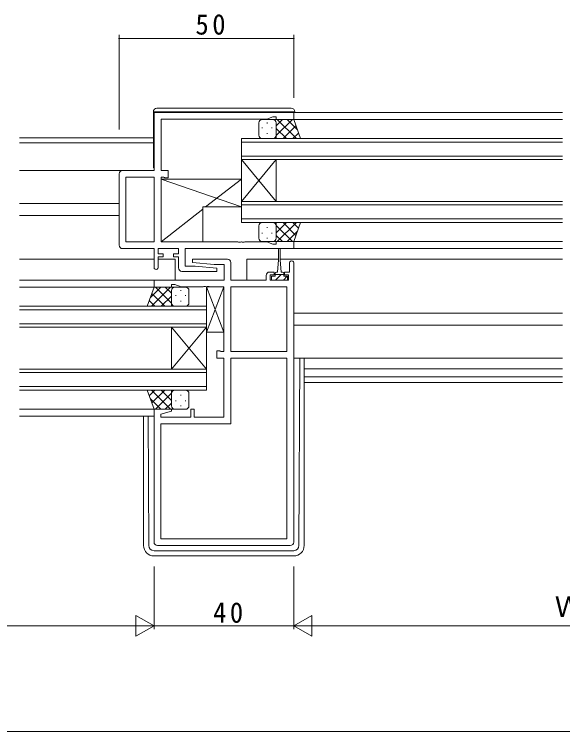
# Model space of a CAD drawing. Units: millimetres, scale not verified. Extents: x -841 to 292, y -594 to 212.
# Drawn here: x -215.5 to -58.5, y -408 to -202.6 of the extents above; entities that cross this region are included whole.
import ezdxf
from ezdxf.enums import TextEntityAlignment as Align

# ---------------------------------------------------------------- set-up
doc = ezdxf.new("R2010")
doc.units = ezdxf.units.MM
doc.header["$LTSCALE"] = 2
for name, color, linetype, lineweight in [('0-3_YKK_11', 7, 'Continuous', 9), ('0-4_YKK_12', 2, 'Continuous', 9), ('0-5_YKK_13', 4, 'Continuous', 9), ('0-6_YKK_D', 6, 'Continuous', 9)]:
    doc.layers.add(name, color=color, linetype=linetype, lineweight=lineweight)
doc.styles.add('ＭＳ ゴシック', font='')
doc.styles.get('ＭＳ ゴシック').set_extended_font_data('MS Gothic')

msp = doc.modelspace()

# ---------------------------------------------------------------- linework, layer by layer
at = {"layer": '0-3_YKK_11'}
for p, q in [((-135.536, -230.684), (-175.536, -230.684)), ((-175.536, -230.684), (-175.536, -247.284)), ((-173.536, -232.614), (-143.267, -232.614)), ((-173.536, -247.284), (-173.536, -232.614)), ((-185.536, -248.284), (-185.536, -268.684)), ((-175.536, -247.284), (-184.536, -247.284)), ((-171.536, -247.284), (-173.536, -247.284)), ((-171.536, -249.384), (-171.536, -247.284)), ((-175.536, -249.214), (-183.606, -249.214)), ((-183.606, -249.214), (-183.606, -267.754)), ((-183.606, -249.214), (-183.606, -267.754)), ((-175.536, -267.754), (-175.536, -249.214)), ((-173.536, -267.754), (-173.536, -249.214)), ((-172.409, -249.384), (-171.536, -249.384)), ((-183.606, -267.754), (-175.536, -267.754)), ((-151.494, -267.754), (-173.536, -267.754)), ((-143.267, -267.754), (-149.578, -267.754)), ((-184.536, -269.684), (-175.536, -269.684)), ((-175.536, -269.684), (-175.536, -275.084)), ((-174.336, -269.684), (-168.536, -269.684)), ((-174.336, -271.184), (-174.336, -269.684)), ((-168.536, -269.684), (-168.536, -271.184)), ((-166.606, -274.684), (-166.606, -269.684)), ((-166.606, -269.684), (-135.536, -269.684)), ((-164.556, -273.64), (-164.514, -272.684)), ((-164.514, -272.684), (-154.536, -272.684)), ((-163.729, -274.684), (-166.606, -274.684)), ((-158.343, -274.184), (-164.556, -273.64)), ((-157.516, -275.227), (-163.729, -274.684)), ((-155.466, -274.184), (-158.343, -274.184)), ((-155.466, -278.684), (-155.466, -274.184)), ((-153.536, -273.684), (-153.536, -278.684)), ((-136.736, -276.384), (-136.736, -273.784)), ((-135.536, -273.784), (-135.536, -353.684)), ((-167.536, -276.184), (-157.558, -276.184)), ((-157.558, -276.184), (-157.516, -275.227)), ((-175.536, -280.684), (-175.536, -278.684)), ((-175.536, -278.684), (-155.466, -278.684)), ((-153.536, -278.684), (-143.436, -278.684)), ((-143.436, -278.684), (-143.436, -277.384)), ((-170.536, -280.684), (-175.536, -280.684)), ((-161.494, -280.614), (-167.805, -280.614)), ((-155.536, -299.154), (-155.536, -280.614)), ((-153.536, -280.614), (-137.466, -280.614)), ((-153.536, -299.154), (-153.536, -280.614)), ((-137.466, -280.614), (-137.466, -299.154)), ((-137.466, -280.614), (-137.466, -299.154)), ((-137.466, -299.154), (-153.536, -299.154)), ((-155.536, -317.954), (-155.536, -301.084)), ((-153.536, -301.084), (-137.466, -301.084)), ((-153.536, -319.884), (-153.536, -301.084)), ((-137.466, -301.084), (-137.466, -352.754)), ((-137.466, -301.084), (-137.466, -352.754)), ((-175.536, -315.684), (-170.575, -315.684)), ((-175.536, -353.684), (-175.536, -315.684)), ((-170.507, -316.206), (-173.606, -317.036)), ((-170.575, -315.684), (-170.507, -316.206)), ((-173.606, -317.036), (-173.606, -317.954)), ((-173.606, -317.954), (-165.036, -317.954)), ((-164.036, -317.954), (-155.536, -317.954)), ((-173.606, -319.884), (-153.536, -319.884)), ((-173.606, -352.754), (-173.606, -319.884)), ((-137.466, -352.754), (-173.606, -352.754)), ((-136.536, -354.684), (-174.536, -354.684))]:
    msp.add_line(p, q, dxfattribs=at)
for points in [[(-143.267, -232.614), (-141.536, -231.984), (-140.536, -231.984), (-140.536, -232.684), (-135.536, -232.684), (-135.536, -230.684)], [(-173.536, -249.214), (-172.736, -249.214), (-172.572, -249.299), (-172.409, -249.384)], [(-149.578, -267.754), (-149.761, -267.874), (-150.311, -267.874), (-150.494, -267.754), (-150.578, -267.754), (-150.761, -267.874), (-151.311, -267.874), (-151.494, -267.754)], [(-135.536, -269.684), (-135.536, -267.684), (-140.536, -267.684), (-140.536, -268.384), (-141.536, -268.384), (-143.267, -267.754)], [(-174.336, -275.084), (-174.336, -271.984), (-172.936, -271.984), (-172.936, -271.184), (-174.336, -271.184)], [(-168.536, -271.184), (-169.936, -271.184), (-169.936, -271.984), (-168.536, -271.984), (-168.536, -275.184)], [(-142.436, -276.384), (-141.136, -276.384), (-141.136, -277.184), (-142.236, -277.184), (-142.236, -278.684), (-137.036, -278.684), (-137.036, -277.184), (-138.136, -277.184), (-138.136, -276.384), (-136.736, -276.384)], [(-167.805, -280.614), (-169.536, -279.984), (-170.536, -279.984), (-170.536, -280.684)], [(-155.536, -280.614), (-159.578, -280.614), (-159.761, -280.494), (-160.311, -280.494), (-160.494, -280.614), (-160.578, -280.614), (-160.761, -280.494), (-161.311, -280.494), (-161.494, -280.614)], [(-155.536, -301.084), (-157.536, -301.084), (-157.536, -298.984), (-156.736, -298.984), (-156.572, -299.069), (-156.409, -299.154), (-155.536, -299.154)], [(-165.036, -317.954), (-165.036, -315.684), (-164.036, -315.684), (-164.036, -317.954)]]:
    msp.add_lwpolyline(points, dxfattribs=at)
for centre, radius, start, end in [((-184.536, -248.284), 1, 90, 179.99998), ((-184.536, -268.684), 1, 180, 269.99998), ((-154.536, -273.684), 1, 0, 89.99998), ((-174.936, -275.084), 0.6, 179.99998, 0), ((-167.536, -275.184), 1, 180, 269.99998), ((-136.136, -273.784), 0.6, 359.99998, 180), ((-142.436, -277.384), 1, 90, 179.99998), ((-174.536, -353.684), 1, 180, 269.99998), ((-136.536, -353.684), 1, 270, 359.99998)]:
    msp.add_arc(centre, radius, start, end, dxfattribs=at)
at = {"layer": '0-4_YKK_12'}
for p, q in [((-58.536, -230.683), (-135.836, -230.684)), ((-58.536, -232.684), (-136.036, -232.684)), ((-175.736, -237.984), (-214.036, -237.984)), ((-150.535, -238.182), (-150.535, -244.182)), ((-58.536, -238.182), (-150.535, -238.182)), ((-175.736, -239.384), (-214.036, -239.384)), ((-150.535, -239.182), (-58.536, -239.182)), ((-58.536, -243.182), (-150.535, -243.182)), ((-150.535, -256.182), (-150.535, -244.182)), ((-150.535, -256.182), (-140.535, -244.182)), ((-150.535, -244.182), (-140.535, -256.182)), ((-150.535, -244.182), (-58.536, -244.182)), ((-140.535, -256.182), (-140.535, -244.182)), ((-175.836, -247.284), (-214.036, -247.284)), ((-58.536, -256.182), (-150.535, -256.182)), ((-150.535, -256.182), (-150.535, -262.182)), ((-185.536, -256.784), (-214.036, -256.784)), ((-150.535, -257.182), (-58.536, -257.182)), ((-185.536, -260.184), (-214.036, -260.184)), ((-58.536, -261.182), (-150.535, -261.182)), ((-150.535, -262.182), (-58.536, -262.182)), ((-58.536, -267.684), (-136.034, -267.684)), ((-58.536, -269.683), (-166.315, -269.684)), ((-129.85, -269.684), (-136.036, -269.684)), ((-121.536, -269.684), (-122.222, -269.684)), ((-175.536, -272.684), (-214.036, -272.684)), ((-169.466, -272.684), (-174.336, -272.684)), ((-169.466, -272.684), (-169.466, -278.576)), ((-148.966, -272.684), (-148.966, -278.576)), ((-139.886, -272.684), (-148.966, -272.684)), ((-58.536, -272.684), (-139.386, -272.684)), ((-175.236, -278.684), (-214.036, -278.684)), ((-175.036, -280.684), (-214.036, -280.684)), ((-214.036, -286.182), (-160.536, -286.182)), ((-160.536, -287.182), (-214.036, -287.182)), ((-160.536, -286.182), (-160.536, -292.182)), ((-58.536, -288.184), (-135.536, -288.184)), ((-214.036, -291.182), (-160.536, -291.182)), ((-58.536, -291.584), (-135.536, -291.584)), ((-160.536, -292.182), (-214.036, -292.182)), ((-170.536, -304.182), (-170.536, -292.182)), ((-160.536, -304.182), (-170.536, -292.182)), ((-160.536, -292.182), (-170.536, -304.182)), ((-160.536, -304.182), (-160.536, -292.182)), ((-214.036, -304.182), (-160.536, -304.182)), ((-160.536, -305.182), (-214.036, -305.182)), ((-160.536, -304.182), (-160.536, -310.182)), ((-58.536, -304.084), (-132.536, -304.084)), ((-58.536, -306.354), (-132.536, -306.354)), ((-58.536, -307.984), (-132.536, -307.984)), ((-214.036, -309.182), (-160.536, -309.182)), ((-160.536, -310.182), (-214.036, -310.182)), ((-175.036, -315.684), (-214.036, -315.684)), ((-175.536, -317.684), (-214.036, -317.684))]:
    msp.add_line(p, q, dxfattribs=at)
at = {"layer": '0-5_YKK_13'}
for p, q in [((-136.236, -229.484), (-174.736, -229.484)), ((-175.736, -246.284), (-175.736, -230.484)), ((-145.536, -237.185), (-145.536, -233.685)), ((-144.536, -232.685), (-141.536, -232.685)), ((-143.172, -233.605), (-143.172, -233.805)), ((-135.536, -232.685), (-141.536, -232.685)), ((-140.536, -237.305), (-135.916, -232.685)), ((-140.536, -234.476), (-138.744, -232.685)), ((-140.536, -233.685), (-140.536, -237.285)), ((-140.536, -234.085), (-140.536, -238.185)), ((-140.268, -232.685), (-134.768, -238.185)), ((-137.439, -232.685), (-134.478, -235.646)), ((-133.572, -238.185), (-135.536, -232.685)), ((-144.587, -235.02), (-144.587, -235.22)), ((-141.757, -235.02), (-141.757, -235.22)), ((-140.536, -235.245), (-137.596, -238.185)), ((-138.587, -238.185), (-134.892, -234.489)), ((-141.536, -238.185), (-144.536, -238.185)), ((-143.172, -236.635), (-143.172, -236.835)), ((-141.757, -238.185), (-133.572, -238.185)), ((-140.536, -238.073), (-140.424, -238.185)), ((-135.759, -238.185), (-134.147, -236.573)), ((-173.536, -249.754), (-150.536, -257.754)), ((-173.536, -249.754), (-150.536, -249.754)), ((-150.536, -249.754), (-160.758, -257.754)), ((-150.536, -249.754), (-150.536, -257.754)), ((-150.536, -257.754), (-161.536, -257.754)), ((-161.536, -257.754), (-161.536, -267.754)), ((-141.536, -262.184), (-144.536, -262.184)), ((-140.536, -262.295), (-140.424, -262.184)), ((-140.536, -265.123), (-137.596, -262.184)), ((-140.536, -266.284), (-140.536, -262.184)), ((-140.268, -267.684), (-134.768, -262.184)), ((-138.587, -262.184), (-134.892, -265.879)), ((-135.759, -262.184), (-134.147, -263.795)), ((-145.536, -263.183), (-145.536, -266.684)), ((-143.172, -263.734), (-143.172, -263.534)), ((-140.536, -263.063), (-135.916, -267.684)), ((-140.536, -266.684), (-140.536, -263.084)), ((-137.439, -267.684), (-134.478, -264.723)), ((-144.587, -265.349), (-144.587, -265.149)), ((-143.172, -266.764), (-143.172, -266.564)), ((-141.757, -265.349), (-141.757, -265.149)), ((-140.536, -265.892), (-138.744, -267.684)), ((-161.536, -267.754), (-173.536, -267.754)), ((-144.536, -267.684), (-141.536, -267.684)), ((-135.536, -267.684), (-141.536, -267.684)), ((-139.886, -272.884), (-139.886, -269.934)), ((-139.386, -269.934), (-139.386, -272.884)), ((-139.886, -272.884), (-140.136, -276.384)), ((-139.386, -272.884), (-139.136, -276.384)), ((-140.886, -276.784), (-140.886, -277.584)), ((-140.886, -277.084), (-138.386, -277.084)), ((-140.136, -276.384), (-140.486, -276.384)), ((-139.144, -277.084), (-139.636, -277.575)), ((-138.786, -276.384), (-139.136, -276.384)), ((-138.386, -277.584), (-138.386, -276.784)), ((-141.889, -277.584), (-141.936, -277.63)), ((-139.636, -277.575), (-140.744, -278.684)), ((-137.399, -277.584), (-138.499, -278.684)), ((-177.5, -286.185), (-175.536, -280.685)), ((-173.633, -280.685), (-176.593, -283.646)), ((-170.804, -280.685), (-176.304, -286.185)), ((-175.536, -280.685), (-169.536, -280.685)), ((-170.536, -285.305), (-175.156, -280.685)), ((-170.536, -282.477), (-172.328, -280.685)), ((-166.536, -280.685), (-169.536, -280.685)), ((-160.536, -280.614), (-155.536, -280.614)), ((-155.536, -293.614), (-160.536, -280.614)), ((-155.536, -280.614), (-155.536, -293.614)), ((-172.485, -286.185), (-176.18, -282.489)), ((-170.536, -283.245), (-173.476, -286.185)), ((-170.536, -281.685), (-170.536, -285.285)), ((-170.536, -282.085), (-170.536, -286.185)), ((-169.314, -283.02), (-169.314, -283.22)), ((-167.899, -281.605), (-167.899, -281.805)), ((-166.484, -283.02), (-166.484, -283.22)), ((-165.536, -285.185), (-165.536, -281.685)), ((-175.313, -286.185), (-176.925, -284.573)), ((-167.899, -284.635), (-167.899, -284.835)), ((-169.314, -286.185), (-177.5, -286.185)), ((-170.536, -286.073), (-170.647, -286.185)), ((-169.536, -286.185), (-166.536, -286.185)), ((-155.536, -293.614), (-160.536, -293.614)), ((-135.536, -301.084), (-58.536, -301.084)), ((-134.028, -354.689), (-133.746, -301.084)), ((-132.536, -301.084), (-132.536, -354.681)), ((-169.314, -310.184), (-177.5, -310.184)), ((-177.5, -310.184), (-175.536, -315.684)), ((-175.313, -310.184), (-176.925, -311.795)), ((-170.804, -315.684), (-176.304, -310.184)), ((-172.485, -310.184), (-176.18, -313.879)), ((-170.536, -311.063), (-175.156, -315.684)), ((-170.536, -313.123), (-173.476, -310.184)), ((-170.536, -310.295), (-170.647, -310.184)), ((-170.536, -314.284), (-170.536, -310.184)), ((-170.536, -314.684), (-170.536, -311.084)), ((-169.536, -310.184), (-166.536, -310.184)), ((-167.899, -311.734), (-167.899, -311.534)), ((-165.536, -311.183), (-165.536, -314.684)), ((-173.633, -315.684), (-176.593, -312.723)), ((-170.536, -313.892), (-172.328, -315.684)), ((-169.314, -313.349), (-169.314, -313.149)), ((-166.484, -313.349), (-166.484, -313.149)), ((-175.536, -315.684), (-169.536, -315.684)), ((-166.536, -315.684), (-169.536, -315.684)), ((-167.899, -314.764), (-167.899, -314.564)), ((-178.536, -317.684), (-178.536, -354.681)), ((-177.044, -354.689), (-177.239, -317.684)), ((-135.528, -356.181), (-175.544, -356.181)), ((-135.536, -357.681), (-175.536, -357.681))]:
    msp.add_line(p, q, dxfattribs=at)
for points in [[(-175.736, -230.484), (-175.236, -230.484), (-135.736, -230.484)], [(-135.736, -230.484), (-135.236, -230.484), (-135.236, -230.683)], [(-161.536, -258.362), (-173.536, -267.754), (-173.536, -249.754)], [(-141.757, -262.184), (-133.572, -262.184), (-135.536, -267.684)], [(-138.386, -277.584), (-137.336, -277.584), (-137.336, -278.684), (-141.936, -278.684), (-141.936, -277.584), (-140.886, -277.584)], [(-155.536, -280.614), (-160.536, -293.614), (-160.536, -280.614)]]:
    msp.add_lwpolyline(points, dxfattribs=at)
for centre, radius, start, end in [((-174.736, -230.484), 1, 90, 180), ((-136.236, -230.484), 1, 0, 90), ((-144.536, -233.685), 1, 89.99998, 179.99998), ((-141.536, -233.685), 1, 359.99998, 89.99998), ((-141.536, -233.685), 1, 359.99998, 89.99998), ((-144.536, -237.185), 1, 179.99998, 269.99998), ((-141.536, -237.185), 1, 269.99998, 359.99998), ((-141.536, -237.185), 1, 269.99998, 359.99998), ((-175.236, -246.284), 0.5, 180, 233.1301), ((-144.536, -263.184), 1, 90, 180), ((-141.536, -263.184), 1, 0, 90), ((-141.536, -263.184), 1, 0, 90), ((-144.536, -266.684), 1, 180, 270), ((-141.536, -266.684), 1, 270, 0), ((-141.536, -266.684), 1, 270, 0), ((-139.636, -269.934), 0.25, 0, 180), ((-140.486, -276.784), 0.4, 90, 180), ((-138.786, -276.784), 0.4, 0, 90), ((-169.536, -281.685), 1, 90, 180), ((-169.536, -281.685), 1, 90, 180), ((-166.536, -281.685), 1, 0, 90), ((-169.536, -285.185), 1, 180, 270), ((-169.536, -285.185), 1, 180, 270), ((-166.536, -285.185), 1, 270, 0), ((-169.536, -311.184), 1, 89.99998, 179.99998), ((-169.536, -311.184), 1, 89.99998, 179.99998), ((-166.536, -311.184), 1, 359.99998, 89.99998), ((-169.536, -314.684), 1, 179.99998, 269.99998), ((-169.536, -314.684), 1, 179.99998, 269.99998), ((-166.536, -314.684), 1, 269.99998, 359.99998), ((-175.536, -354.681), 3, 180, 270), ((-175.544, -354.681), 1.5, 180.30154, 270), ((-135.536, -354.681), 3, 270, 0), ((-135.528, -354.681), 1.5, 270, 359.69844)]:
    msp.add_arc(centre, radius, start, end, dxfattribs=at)
at = {"layer": '0-6_YKK_D'}
for p, q in [((-185.536, -235.561), (-185.536, -208.484)), ((-185.536, -209.484), (-135.536, -209.484)), ((-135.536, -226.484), (-135.536, -208.484)), ((-175.536, -360.681), (-175.536, -378.681)), ((-175.536, -360.681), (-175.536, -378.681)), ((-135.536, -360.681), (-135.536, -378.681)), ((-135.536, -360.681), (-135.536, -378.681)), ((-180.732, -374.681), (-180.732, -380.681)), ((-175.536, -377.681), (-180.732, -374.681)), ((-135.536, -377.681), (-130.34, -374.681)), ((-130.34, -380.681), (-130.34, -374.681)), ((-294.536, -377.681), (-181.536, -377.681)), ((-175.536, -377.681), (-185.928, -377.681)), ((-175.536, -377.681), (-180.732, -380.681)), ((-175.536, -377.681), (-135.536, -377.681)), ((-135.536, -377.681), (-130.34, -380.681)), ((-135.536, -377.681), (-125.144, -377.681)), ((-129.536, -377.681), (15.464, -377.681)), ((-293.536, -407.984), (179.464, -407.984))]:
    msp.add_line(p, q, dxfattribs=at)
for centre, start, end in [((-185.536, -209.484), 0, 180), ((-185.536, -209.484), 180, 0), ((-135.536, -209.484), 0, 180), ((-135.536, -209.484), 180, 0)]:
    msp.add_arc(centre, 0.106, start, end, dxfattribs=at)

# ---------------------------------------------------------------- texts
at = {"layer": '0-6_YKK_D', "color": 7, "style": 'ＭＳ ゴシック'}
msp.add_text('Ｗ', height=5.865, dxfattribs=at).set_placement((-60.794, -376.881), align=Align.BOTTOM_LEFT)
at = {"layer": '0-6_YKK_D', "color": 7, "char_height": 5.865, "attachment_point": 7, "style": 'ＭＳ ゴシック'}
for s, insert in [('\\T1.27;\\W0.95;50', (-163.667, -208.484)), ('\\T1.27;\\W0.95;40', (-158.63, -376.881))]:
    msp.add_mtext(s, dxfattribs=dict(at, insert=insert))

doc.saveas('drawing.dxf')
